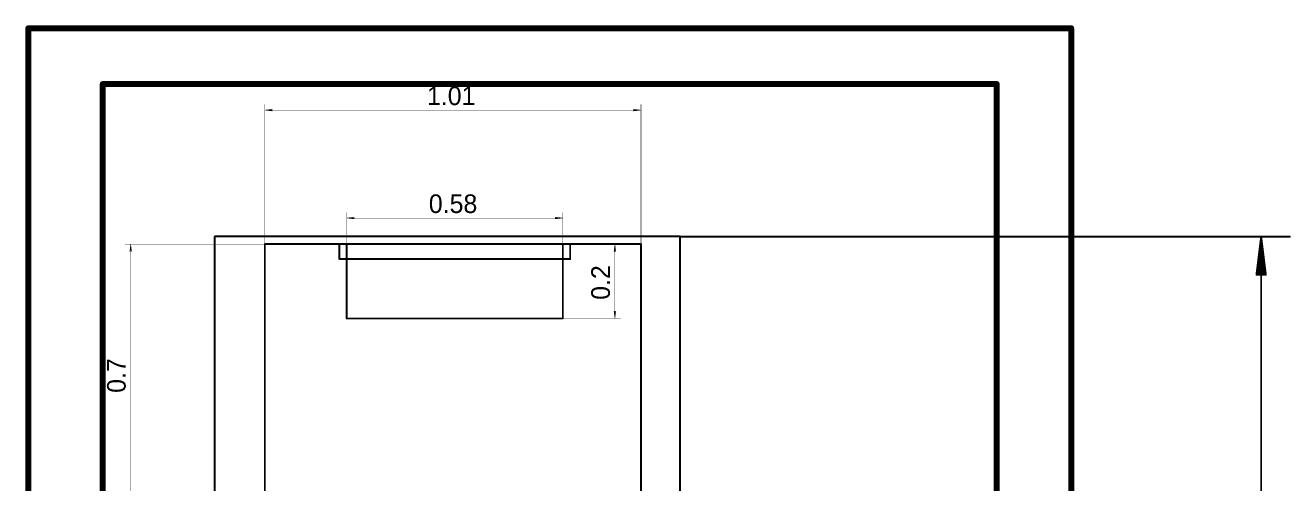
# Model space of a CAD drawing. Extents: x -0.51 to 2.89, y -0.85 to 2.71.
# Drawn here: x -0.508 to 2.889, y 1.476 to 2.708 of the extents above; entities that cross this region are included whole.
import ezdxf

# ---------------------------------------------------------------- set-up
doc = ezdxf.new("R2010")
doc.units = 0
for name, color, linetype in [('1', 22, 'CONTINUOUS'), ('16', 175, 'CONTINUOUS'), ('20', 7, 'CONTINUOUS'), ('21', 253, 'CONTINUOUS'), ('47', 253, 'CONTINUOUS')]:
    doc.layers.add(name, color=color, linetype=linetype)

msp = doc.modelspace()

# ---------------------------------------------------------------- linework, layer by layer
at = {"layer": '1', "const_width": 0.016}
for points in [[(2.3, 2.7), (-0.5, 2.7)], [(-0.5, 2.7), (-0.5, -0.3)], [(2.3, -0.3), (2.3, 2.7)]]:
    msp.add_lwpolyline(points, dxfattribs=at)
at = {"layer": '1', "const_width": 0.008}
for points in [[(-0.5, 2.704, 1), (-0.5, 2.696)], [(-0.496, 2.7, 1), (-0.504, 2.7)], [(2.304, 2.7, 1), (2.296, 2.7)], [(2.3, 2.696, 1), (2.3, 2.704)]]:
    msp.add_lwpolyline(points, format="xyb", dxfattribs=at)
at = {"layer": '16', "const_width": 0.016}
for points in [[(2.1, 2.55), (-0.3, 2.55)], [(-0.3, 2.55), (-0.3, -0.2)], [(2.1, -0.2), (2.1, 2.55)]]:
    msp.add_lwpolyline(points, dxfattribs=at)
at = {"layer": '16', "const_width": 0.008}
for points in [[(-0.3, 2.554, 1), (-0.3, 2.546)], [(-0.296, 2.55, 1), (-0.304, 2.55)], [(2.104, 2.55, 1), (2.096, 2.55)], [(2.1, 2.546, 1), (2.1, 2.554)]]:
    msp.add_lwpolyline(points, format="xyb", dxfattribs=at)
at = {"layer": '20'}
for p, q in [((1.25, 2.14), (0, 2.14)), ((0, 2.14), (0, 0)), ((1.25, 0), (1.25, 2.14))]:
    msp.add_line(p, q, dxfattribs=at)
at = {"layer": '21', "const_width": 0.005}
for points in [[(1.145, 2.12), (0.135, 2.12)], [(0.135, 2.12), (0.135, 1.42)], [(0.355, 2.12), (0.335, 2.12)], [(0.335, 2.12), (0.335, 2.08)], [(0.355, 2.12), (0.935, 2.12)], [(0.355, 1.92), (0.355, 2.12)], [(0.935, 2.12), (0.935, 1.92)], [(0.955, 2.12), (0.935, 2.12)], [(0.955, 2.08), (0.955, 2.12)], [(1.145, 1.42), (1.145, 2.12)], [(0.335, 2.08), (0.955, 2.08)], [(0.935, 1.92), (0.355, 1.92)]]:
    msp.add_lwpolyline(points, dxfattribs=at)
at = {"layer": '21', "const_width": 0.0025}
for points in [[(0.135, 2.12125, 1), (0.135, 2.11875)], [(0.13625, 2.12, 1), (0.13375, 2.12)], [(0.335, 2.12125, 1), (0.335, 2.11875)], [(0.33625, 2.12, 1), (0.33375, 2.12)], [(0.355, 2.12125, 1), (0.355, 2.11875)], [(0.35625, 2.12, 1), (0.35375, 2.12)], [(0.355, 2.11875, 1), (0.355, 2.12125)], [(0.93625, 2.12, 1), (0.93375, 2.12)], [(0.935, 2.12125, 1), (0.935, 2.11875)], [(0.935, 2.11875, 1), (0.935, 2.12125)], [(0.95625, 2.12, 1), (0.95375, 2.12)], [(0.955, 2.11875, 1), (0.955, 2.12125)], [(1.14625, 2.12, 1), (1.14375, 2.12)], [(1.145, 2.11875, 1), (1.145, 2.12125)], [(0.335, 2.08125, 1), (0.335, 2.07875)], [(0.33375, 2.08, 1), (0.33625, 2.08)], [(0.95375, 2.08, 1), (0.95625, 2.08)], [(0.955, 2.07875, 1), (0.955, 2.08125)], [(0.355, 1.92125, 1), (0.355, 1.91875)], [(0.35375, 1.92, 1), (0.35625, 1.92)], [(0.93375, 1.92, 1), (0.93625, 1.92)], [(0.935, 1.91875, 1), (0.935, 1.92125)]]:
    msp.add_lwpolyline(points, format="xyb", dxfattribs=at)
at = {"layer": '47'}
for points, const_width in [([(0.135, 2.12), (0.135, 2.495)], 0.001), ([(0.135, 2.48), (0.155, 2.482456)], 0.001), ([(0.135, 2.48), (0.155, 2.481)], 0.001), ([(0.135, 2.48), (1.145, 2.48)], 0.001), ([(0.155, 2.477544), (0.135, 2.48)], 0.001), ([(0.155, 2.479), (0.135, 2.48)], 0.001), ([(0.155, 2.482456), (0.155, 2.477544)], 0.001), ([(1.145, 2.48), (1.125, 2.482456)], 0.001), ([(1.125, 2.482456), (1.125, 2.477544)], 0.001), ([(1.145, 2.48), (1.125, 2.481)], 0.001), ([(1.125, 2.477544), (1.145, 2.48)], 0.001), ([(1.125, 2.479), (1.145, 2.48)], 0.001), ([(1.145, 2.12), (1.145, 2.495)], 0.001), ([(0.355, 2.12), (0.355, 2.205)], 0.001), ([(0.355, 2.19), (0.375, 2.192456)], 0.001), ([(0.355, 2.19), (0.375, 2.191)], 0.001), ([(0.355, 2.19), (0.935, 2.19)], 0.001), ([(0.375, 2.187544), (0.355, 2.19)], 0.001), ([(0.375, 2.189), (0.355, 2.19)], 0.001), ([(0.375, 2.192456), (0.375, 2.187544)], 0.001), ([(0.935, 2.19), (0.915, 2.192456)], 0.001), ([(0.915, 2.192456), (0.915, 2.187544)], 0.001), ([(0.935, 2.19), (0.915, 2.191)], 0.001), ([(0.915, 2.187544), (0.935, 2.19)], 0.001), ([(0.915, 2.189), (0.935, 2.19)], 0.001), ([(0.935, 2.12), (0.935, 2.205)], 0.001), ([(1.25, 2.14), (2.886772, 2.14)], 0.005118), ([(2.81, 2.14), (2.797431, 2.037638)], 0.005118), ([(2.81, 2.14), (2.799764, 2.037638)], 0.005118), ([(2.81, 2.14), (2.804882, 2.037638)], 0.005118), ([(2.81, 0), (2.81, 2.14)], 0.005118), ([(2.822569, 2.037638), (2.81, 2.14)], 0.005118), ([(2.815118, 2.037638), (2.81, 2.14)], 0.005118), ([(2.820236, 2.037638), (2.81, 2.14)], 0.005118), ([(0.135, 2.12), (-0.24, 2.12)], 0.001), ([(-0.225, 2.12), (-0.227456, 2.1)], 0.001), ([(-0.225, 2.12), (-0.226, 2.1)], 0.001), ([(-0.225, 1.42), (-0.225, 2.12)], 0.001), ([(-0.222544, 2.1), (-0.225, 2.12)], 0.001), ([(-0.224, 2.1), (-0.225, 2.12)], 0.001), ([(0.935, 2.12), (1.09, 2.12)], 0.001), ([(1.075, 2.12), (1.072544, 2.1)], 0.001), ([(1.075, 2.12), (1.074, 2.1)], 0.001), ([(1.075, 2.12), (1.075, 1.92)], 0.001), ([(1.077456, 2.1), (1.075, 2.12)], 0.001), ([(1.076, 2.1), (1.075, 2.12)], 0.001), ([(-0.227456, 2.1), (-0.222544, 2.1)], 0.001), ([(1.072544, 2.1), (1.077456, 2.1)], 0.001), ([(2.797431, 2.037638), (2.822569, 2.037638)], 0.005118), ([(1.075, 1.92), (1.072544, 1.94)], 0.001), ([(1.072544, 1.94), (1.077456, 1.94)], 0.001), ([(1.075, 1.92), (1.074, 1.94)], 0.001), ([(1.077456, 1.94), (1.075, 1.92)], 0.001), ([(1.076, 1.94), (1.075, 1.92)], 0.001), ([(0.935, 1.92), (1.09, 1.92)], 0.001)]:
    msp.add_lwpolyline(points, dxfattribs=dict(at, const_width=const_width))
for points, const_width in [([(0.13525, 2.495, 1), (0.13475, 2.495)], 0.0005), ([(0.135, 2.48025, 1), (0.135, 2.47975)], 0.0005), ([(0.13503, 2.480248, 1), (0.13497, 2.479752)], 0.0005), ([(0.134988, 2.48025, 1), (0.135012, 2.47975)], 0.0005), ([(0.135012, 2.48025, 1), (0.134988, 2.47975)], 0.0005), ([(0.13497, 2.480248, 1), (0.13503, 2.479752)], 0.0005), ([(0.15525, 2.482456, 1), (0.15475, 2.482456)], 0.0005), ([(0.15503, 2.482208, 1), (0.15497, 2.482704)], 0.0005), ([(0.155012, 2.48075, 1), (0.154988, 2.48125)], 0.0005), ([(1.12503, 2.482704, 1), (1.12497, 2.482208)], 0.0005), ([(1.12525, 2.482456, 1), (1.12475, 2.482456)], 0.0005), ([(1.125012, 2.48125, 1), (1.124988, 2.48075)], 0.0005), ([(1.14525, 2.495, 1), (1.14475, 2.495)], 0.0005), ([(1.14503, 2.479752, 1), (1.14497, 2.480248)], 0.0005), ([(1.14497, 2.479752, 1), (1.14503, 2.480248)], 0.0005), ([(1.144988, 2.47975, 1), (1.145012, 2.48025)], 0.0005), ([(1.145012, 2.47975, 1), (1.144988, 2.48025)], 0.0005), ([(1.145, 2.47975, 1), (1.145, 2.48025)], 0.0005), ([(0.15475, 2.477544, 1), (0.15525, 2.477544)], 0.0005), ([(0.15497, 2.477296, 1), (0.15503, 2.477792)], 0.0005), ([(0.154988, 2.47875, 1), (0.155012, 2.47925)], 0.0005), ([(1.124988, 2.47925, 1), (1.125012, 2.47875)], 0.0005), ([(1.12497, 2.477792, 1), (1.12503, 2.477296)], 0.0005), ([(1.12475, 2.477544, 1), (1.12525, 2.477544)], 0.0005), ([(0.35525, 2.205, 1), (0.35475, 2.205)], 0.0005), ([(0.355, 2.19025, 1), (0.355, 2.18975)], 0.0005), ([(0.35503, 2.190248, 1), (0.35497, 2.189752)], 0.0005), ([(0.354988, 2.19025, 1), (0.355012, 2.18975)], 0.0005), ([(0.355012, 2.19025, 1), (0.354988, 2.18975)], 0.0005), ([(0.35497, 2.190248, 1), (0.35503, 2.189752)], 0.0005), ([(0.37525, 2.192456, 1), (0.37475, 2.192456)], 0.0005), ([(0.37475, 2.187544, 1), (0.37525, 2.187544)], 0.0005), ([(0.37503, 2.192208, 1), (0.37497, 2.192704)], 0.0005), ([(0.37497, 2.187296, 1), (0.37503, 2.187792)], 0.0005), ([(0.375012, 2.19075, 1), (0.374988, 2.19125)], 0.0005), ([(0.374988, 2.18875, 1), (0.375012, 2.18925)], 0.0005), ([(0.91503, 2.192704, 1), (0.91497, 2.192208)], 0.0005), ([(0.91525, 2.192456, 1), (0.91475, 2.192456)], 0.0005), ([(0.915012, 2.19125, 1), (0.914988, 2.19075)], 0.0005), ([(0.914988, 2.18925, 1), (0.915012, 2.18875)], 0.0005), ([(0.91497, 2.187792, 1), (0.91503, 2.187296)], 0.0005), ([(0.91475, 2.187544, 1), (0.91525, 2.187544)], 0.0005), ([(0.93525, 2.205, 1), (0.93475, 2.205)], 0.0005), ([(0.93503, 2.189752, 1), (0.93497, 2.190248)], 0.0005), ([(0.93497, 2.189752, 1), (0.93503, 2.190248)], 0.0005), ([(0.934988, 2.18975, 1), (0.935012, 2.19025)], 0.0005), ([(0.935012, 2.18975, 1), (0.934988, 2.19025)], 0.0005), ([(0.935, 2.18975, 1), (0.935, 2.19025)], 0.0005), ([(1.25, 2.14128, 1), (1.25, 2.13872)], 0.002559), ([(2.81128, 2.14, 1), (2.80872, 2.14)], 0.002559), ([(2.81127, 2.140156, 1), (2.80873, 2.139844)], 0.002559), ([(2.811278, 2.140064, 1), (2.808722, 2.139936)], 0.002559), ([(2.811273, 2.140127, 1), (2.808727, 2.139873)], 0.002559), ([(2.811278, 2.139936, 1), (2.808722, 2.140064)], 0.002559), ([(2.811273, 2.139873, 1), (2.808727, 2.140127)], 0.002559), ([(2.81127, 2.139844, 1), (2.80873, 2.140156)], 0.002559), ([(2.886772, 2.13872, 1), (2.886772, 2.14128)], 0.002559), ([(-0.24, 2.12025, 1), (-0.24, 2.11975)], 0.0005), ([(-0.22475, 2.12, 1), (-0.22525, 2.12)], 0.0005), ([(-0.224752, 2.12003, 1), (-0.225248, 2.11997)], 0.0005), ([(-0.22475, 2.119988, 1), (-0.22525, 2.120012)], 0.0005), ([(-0.22475, 2.120012, 1), (-0.22525, 2.119988)], 0.0005), ([(-0.224752, 2.11997, 1), (-0.225248, 2.12003)], 0.0005), ([(0.13475, 2.12, 1), (0.13525, 2.12)], 0.0005), ([(0.135, 2.11975, 1), (0.135, 2.12025)], 0.0005), ([(0.35475, 2.12, 1), (0.35525, 2.12)], 0.0005), ([(0.935, 2.12025, 1), (0.935, 2.11975)], 0.0005), ([(0.93475, 2.12, 1), (0.93525, 2.12)], 0.0005), ([(1.07525, 2.12, 1), (1.07475, 2.12)], 0.0005), ([(1.075248, 2.12003, 1), (1.074752, 2.11997)], 0.0005), ([(1.07525, 2.119988, 1), (1.07475, 2.120012)], 0.0005), ([(1.07525, 2.120012, 1), (1.07475, 2.119988)], 0.0005), ([(1.075248, 2.11997, 1), (1.074752, 2.12003)], 0.0005), ([(1.09, 2.11975, 1), (1.09, 2.12025)], 0.0005), ([(1.14475, 2.12, 1), (1.14525, 2.12)], 0.0005), ([(-0.227456, 2.10025, 1), (-0.227456, 2.09975)], 0.0005), ([(-0.227704, 2.10003, 1), (-0.227208, 2.09997)], 0.0005), ([(-0.22625, 2.100012, 1), (-0.22575, 2.099988)], 0.0005), ([(-0.22425, 2.099988, 1), (-0.22375, 2.100012)], 0.0005), ([(-0.222792, 2.09997, 1), (-0.222296, 2.10003)], 0.0005), ([(-0.222544, 2.09975, 1), (-0.222544, 2.10025)], 0.0005), ([(1.072544, 2.10025, 1), (1.072544, 2.09975)], 0.0005), ([(1.072296, 2.10003, 1), (1.072792, 2.09997)], 0.0005), ([(1.07375, 2.100012, 1), (1.07425, 2.099988)], 0.0005), ([(1.07575, 2.099988, 1), (1.07625, 2.100012)], 0.0005), ([(1.077208, 2.09997, 1), (1.077704, 2.10003)], 0.0005), ([(1.077456, 2.09975, 1), (1.077456, 2.10025)], 0.0005), ([(2.797431, 2.038917, 1), (2.797431, 2.036358)], 0.002559), ([(2.796161, 2.037794, 1), (2.798701, 2.037482)], 0.002559), ([(2.798491, 2.037765, 1), (2.801037, 2.03751)], 0.002559), ([(2.803604, 2.037702, 1), (2.80616, 2.037574)], 0.002559), ([(2.81384, 2.037574, 1), (2.816396, 2.037702)], 0.002559), ([(2.818963, 2.03751, 1), (2.821509, 2.037765)], 0.002559), ([(2.821299, 2.037482, 1), (2.823839, 2.037794)], 0.002559), ([(2.822569, 2.036358, 1), (2.822569, 2.038917)], 0.002559), ([(1.072792, 1.94003, 1), (1.072296, 1.93997)], 0.0005), ([(1.072544, 1.94025, 1), (1.072544, 1.93975)], 0.0005), ([(1.07425, 1.940012, 1), (1.07375, 1.939988)], 0.0005), ([(1.07625, 1.939988, 1), (1.07575, 1.940012)], 0.0005), ([(1.077704, 1.93997, 1), (1.077208, 1.94003)], 0.0005), ([(1.077456, 1.93975, 1), (1.077456, 1.94025)], 0.0005), ([(0.935, 1.92025, 1), (0.935, 1.91975)], 0.0005), ([(1.074752, 1.92003, 1), (1.075248, 1.91997)], 0.0005), ([(1.07475, 1.919988, 1), (1.07525, 1.920012)], 0.0005), ([(1.07475, 1.920012, 1), (1.07525, 1.919988)], 0.0005), ([(1.07475, 1.92, 1), (1.07525, 1.92)], 0.0005), ([(1.074752, 1.91997, 1), (1.075248, 1.92003)], 0.0005), ([(1.09, 1.91975, 1), (1.09, 1.92025)], 0.0005)]:
    msp.add_lwpolyline(points, format="xyb", dxfattribs=dict(at, const_width=const_width))

# ---------------------------------------------------------------- texts
for s, p in [('1.01', (0.57042, 2.4935)), ('0.58', (0.57542, 2.2035))]:
    msp.add_text(s, height=0.05, dxfattribs=at).set_placement(p)
for s, p in [('0.2', (1.0615, 1.970275)), ('0.7', (-0.2385, 1.720275))]:
    msp.add_text(s, height=0.05, rotation=90, dxfattribs=at).set_placement(p)

doc.saveas('drawing.dxf')
